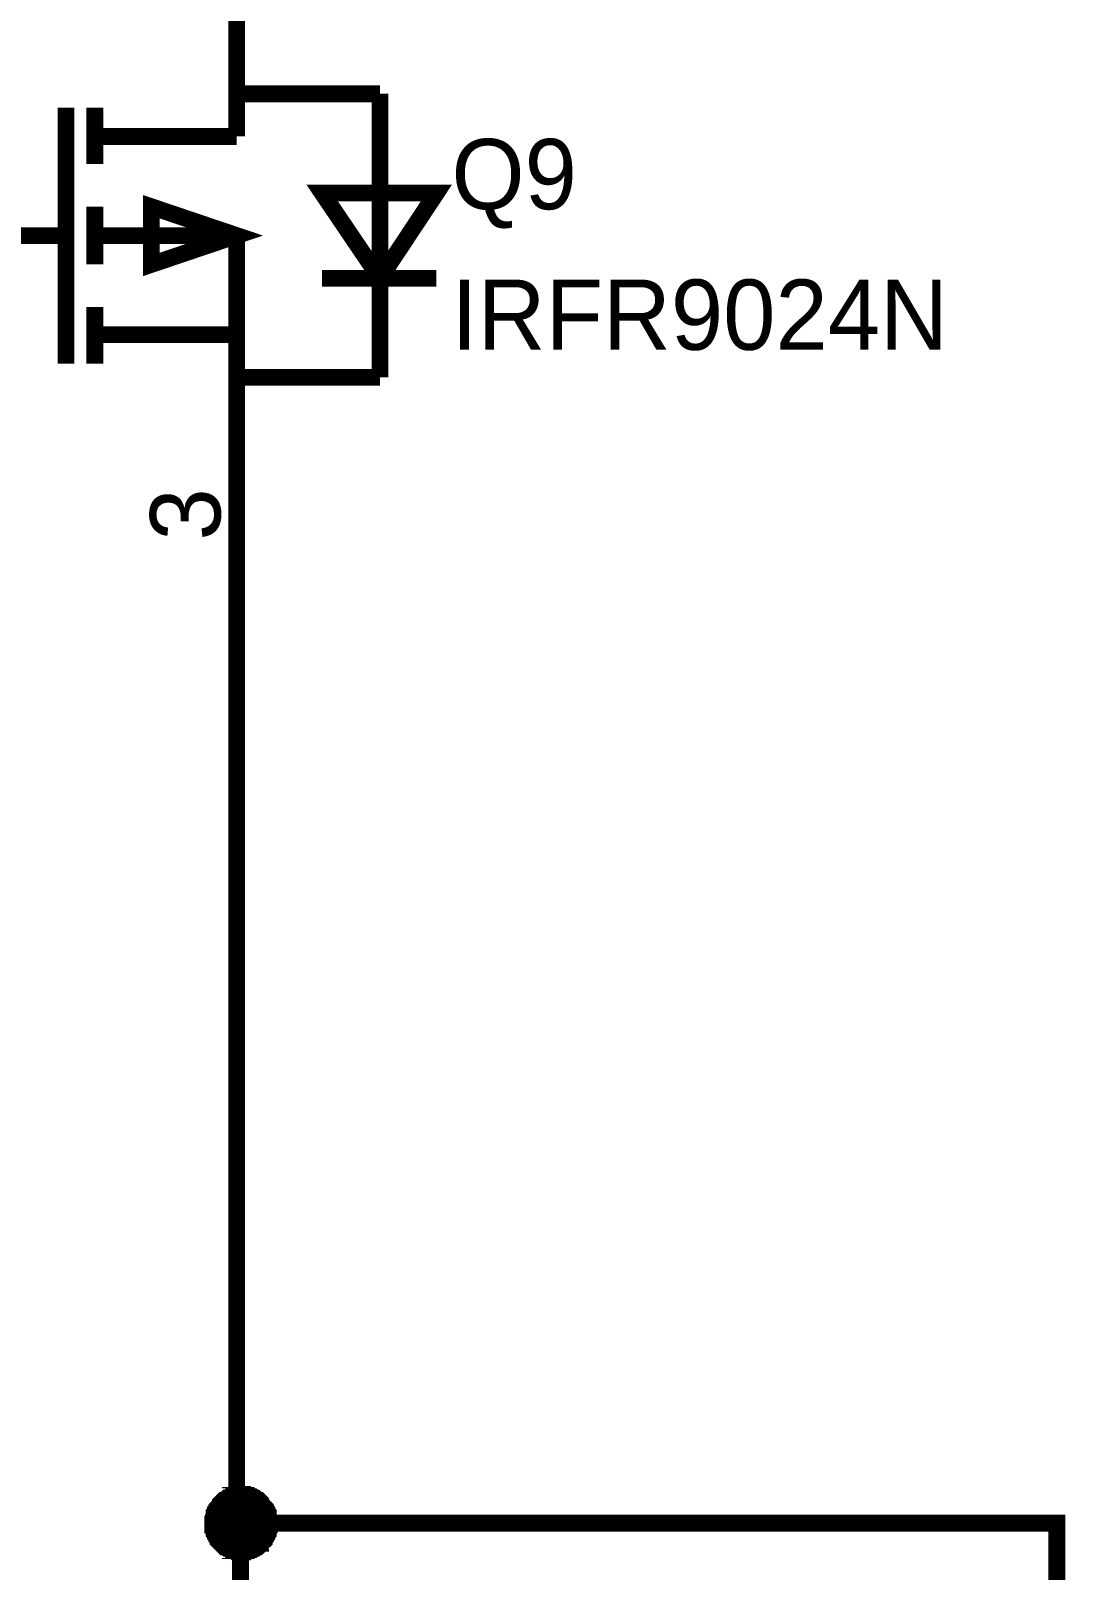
# Model space of a CAD drawing. Header units: millimetres. Extents: x 0 to 800, y 0 to 567.
# Drawn here: x 400.7 to 419.15, y 101.14 to 128.62 of the extents above; entities that cross this region are included whole.
import ezdxf

# ---------------------------------------------------------------- set-up
doc = ezdxf.new("R2010")
doc.units = ezdxf.units.MM
doc.layers.add('Sheet', color=255, linetype='Continuous')

msp = doc.modelspace()

# ---------------------------------------------------------------- linework, layer by layer
at = {"layer": 'Sheet'}
for points, const_width in [([(404.373, 127.494), (404.373, 132.578)], 0.3), ([(404.373, 126.732), (404.373, 127.494)], 0.3), ([(404.373, 127.494), (406.927, 127.494)], 0.3), ([(406.927, 122.432), (406.927, 127.494)], 0.3), ([(401.327, 127.247), (401.327, 122.678)], 0.3), ([(401.842, 127.247), (401.842, 126.239)], 0.3), ([(404.373, 126.732), (401.842, 126.732)], 0.3), ([(401.842, 124.448), (401.842, 125.478)], 0.3), ([(399.288, 124.963), (401.327, 124.963)], 0.3), ([(404.373, 124.963), (401.842, 124.963)], 0.3), ([(404.373, 124.963), (404.373, 122.432)], 0.3), ([(405.896, 124.201), (407.935, 124.201)], 0.3), ([(405.896, 124.201), (407.935, 124.201)], 0.3), ([(401.842, 122.678), (401.842, 123.686)], 0.3), ([(404.373, 123.193), (401.842, 123.193)], 0.3), ([(404.373, 122.432), (404.373, 117.347)], 0.3), ([(404.373, 122.432), (406.927, 122.432)], 0.3), ([(404.373, 117.347), (404.373, 101.982), (404.44, 101.982)], 0.3), ([(403.947, 101.982), (403.947, 102.004), (403.947, 102.026), (403.947, 102.049), (403.947, 102.071), (403.97, 102.116), (403.97, 102.138), (403.97, 102.161), (403.992, 102.183), (403.992, 102.206), (404.015, 102.228), (404.015, 102.25), (404.037, 102.273), (404.037, 102.273), (404.059, 102.295), (404.082, 102.318), (404.082, 102.34), (404.104, 102.362), (404.127, 102.385), (404.149, 102.385), (404.171, 102.407), (404.194, 102.43), (404.216, 102.43), (404.239, 102.452), (404.261, 102.452), (404.261, 102.474), (404.306, 102.474), (404.328, 102.474), (404.351, 102.497), (404.373, 102.497), (404.395, 102.497), (404.418, 102.497), (404.44, 102.497)], 0.3), ([(403.947, 101.982), (403.947, 102.004), (403.947, 102.026), (403.947, 102.049), (403.947, 102.071), (403.97, 102.116), (403.97, 102.138), (403.97, 102.161), (403.992, 102.183), (403.992, 102.206), (404.015, 102.228), (404.015, 102.25), (404.037, 102.273), (404.037, 102.273), (404.059, 102.295), (404.082, 102.318), (404.082, 102.34), (404.104, 102.362), (404.127, 102.385), (404.149, 102.385), (404.171, 102.407), (404.194, 102.43), (404.216, 102.43), (404.239, 102.452), (404.261, 102.452), (404.261, 102.474), (404.306, 102.474), (404.328, 102.474), (404.351, 102.497), (404.373, 102.497), (404.395, 102.497), (404.418, 102.497), (404.44, 102.497)], 0.3), ([(403.947, 101.982), (403.947, 102.004), (403.947, 102.026), (403.947, 102.049), (403.947, 102.071), (403.97, 102.116), (403.97, 102.138), (403.97, 102.161), (403.992, 102.183), (403.992, 102.206), (404.015, 102.228), (404.015, 102.25), (404.037, 102.273), (404.037, 102.273), (404.059, 102.295), (404.082, 102.318), (404.082, 102.34), (404.104, 102.362), (404.127, 102.385), (404.149, 102.385), (404.171, 102.407), (404.194, 102.43), (404.216, 102.43), (404.239, 102.452), (404.261, 102.452), (404.261, 102.474), (404.306, 102.474), (404.328, 102.474), (404.351, 102.497), (404.373, 102.497), (404.395, 102.497), (404.418, 102.497), (404.44, 102.497)], 0.3), ([(403.947, 101.982), (403.947, 102.004), (403.947, 102.026), (403.947, 102.049), (403.947, 102.071), (403.97, 102.116), (403.97, 102.138), (403.97, 102.161), (403.992, 102.183), (403.992, 102.206), (404.015, 102.228), (404.015, 102.25), (404.037, 102.273), (404.037, 102.273), (404.059, 102.295), (404.082, 102.318), (404.082, 102.34), (404.104, 102.362), (404.127, 102.385), (404.149, 102.385), (404.171, 102.407), (404.194, 102.43), (404.216, 102.43), (404.239, 102.452), (404.261, 102.452), (404.261, 102.474), (404.306, 102.474), (404.328, 102.474), (404.351, 102.497), (404.373, 102.497), (404.395, 102.497), (404.418, 102.497), (404.44, 102.497)], 0.3), ([(403.947, 101.982), (403.947, 102.004), (403.947, 102.026), (403.947, 102.049), (403.947, 102.071), (403.97, 102.116), (403.97, 102.138), (403.97, 102.161), (403.992, 102.183), (403.992, 102.206), (404.015, 102.228), (404.015, 102.25), (404.037, 102.273), (404.037, 102.273), (404.059, 102.295), (404.082, 102.318), (404.082, 102.34), (404.104, 102.362), (404.127, 102.385), (404.149, 102.385), (404.171, 102.407), (404.194, 102.43), (404.216, 102.43), (404.239, 102.452), (404.261, 102.452), (404.261, 102.474), (404.306, 102.474), (404.328, 102.474), (404.351, 102.497), (404.373, 102.497), (404.395, 102.497), (404.418, 102.497), (404.44, 102.497)], 0.0991), ([(403.947, 101.982), (403.947, 102.004), (403.947, 102.026), (403.947, 102.049), (403.947, 102.071), (403.97, 102.116), (403.97, 102.138), (403.97, 102.161), (403.992, 102.183), (403.992, 102.206), (404.015, 102.228), (404.015, 102.25), (404.037, 102.273), (404.037, 102.273), (404.059, 102.295), (404.082, 102.318), (404.082, 102.34), (404.104, 102.362), (404.127, 102.385), (404.149, 102.385), (404.171, 102.407), (404.194, 102.43), (404.216, 102.43), (404.239, 102.452), (404.261, 102.452), (404.261, 102.474), (404.306, 102.474), (404.328, 102.474), (404.351, 102.497), (404.373, 102.497), (404.395, 102.497), (404.418, 102.497), (404.44, 102.497)], 0.0991), ([(403.947, 101.982), (403.947, 102.004), (403.947, 102.026), (403.947, 102.049), (403.947, 102.071), (403.97, 102.116), (403.97, 102.138), (403.97, 102.161), (403.992, 102.183), (403.992, 102.206), (404.015, 102.228), (404.015, 102.25), (404.037, 102.273), (404.037, 102.273), (404.059, 102.295), (404.082, 102.318), (404.082, 102.34), (404.104, 102.362), (404.127, 102.385), (404.149, 102.385), (404.171, 102.407), (404.194, 102.43), (404.216, 102.43), (404.239, 102.452), (404.261, 102.452), (404.261, 102.474), (404.306, 102.474), (404.328, 102.474), (404.351, 102.497), (404.373, 102.497), (404.395, 102.497), (404.418, 102.497), (404.44, 102.497)], 0.0991), ([(403.947, 101.982), (403.947, 102.004), (403.947, 102.026), (403.947, 102.049), (403.947, 102.071), (403.97, 102.116), (403.97, 102.138), (403.97, 102.161), (403.992, 102.183), (403.992, 102.206), (404.015, 102.228), (404.015, 102.25), (404.037, 102.273), (404.037, 102.273), (404.059, 102.295), (404.082, 102.318), (404.082, 102.34), (404.104, 102.362), (404.127, 102.385), (404.149, 102.385), (404.171, 102.407), (404.194, 102.43), (404.216, 102.43), (404.239, 102.452), (404.261, 102.452), (404.261, 102.474), (404.306, 102.474), (404.328, 102.474), (404.351, 102.497), (404.373, 102.497), (404.395, 102.497), (404.418, 102.497), (404.44, 102.497)], 0.0991), ([(404.44, 102.497), (404.44, 102.497)], 0.3), ([(404.44, 102.497), (404.463, 102.497), (404.485, 102.497), (404.53, 102.497), (404.552, 102.497), (404.575, 102.474), (404.597, 102.474), (404.619, 102.474), (404.642, 102.452), (404.664, 102.452), (404.687, 102.43), (404.709, 102.43), (404.731, 102.407), (404.754, 102.385), (404.776, 102.385), (404.799, 102.362), (404.799, 102.34), (404.821, 102.318), (404.843, 102.295), (404.866, 102.273), (404.866, 102.273), (404.888, 102.25), (404.888, 102.228), (404.911, 102.206), (404.911, 102.183), (404.933, 102.161), (404.933, 102.138), (404.933, 102.116), (404.955, 102.071), (404.955, 102.049), (404.955, 102.026), (404.955, 102.004), (404.955, 101.982)], 0.3), ([(404.44, 102.497), (404.44, 102.497)], 0.3), ([(404.44, 102.497), (404.463, 102.497), (404.485, 102.497), (404.53, 102.497), (404.552, 102.497), (404.575, 102.474), (404.597, 102.474), (404.619, 102.474), (404.642, 102.452), (404.664, 102.452), (404.687, 102.43), (404.709, 102.43), (404.731, 102.407), (404.754, 102.385), (404.776, 102.385), (404.799, 102.362), (404.799, 102.34), (404.821, 102.318), (404.843, 102.295), (404.866, 102.273), (404.866, 102.273), (404.888, 102.25), (404.888, 102.228), (404.911, 102.206), (404.911, 102.183), (404.933, 102.161), (404.933, 102.138), (404.933, 102.116), (404.955, 102.071), (404.955, 102.049), (404.955, 102.026), (404.955, 102.004), (404.955, 101.982)], 0.3), ([(404.44, 102.497), (404.44, 102.497)], 0.3), ([(404.44, 102.497), (404.463, 102.497), (404.485, 102.497), (404.53, 102.497), (404.552, 102.497), (404.575, 102.474), (404.597, 102.474), (404.619, 102.474), (404.642, 102.452), (404.664, 102.452), (404.687, 102.43), (404.709, 102.43), (404.731, 102.407), (404.754, 102.385), (404.776, 102.385), (404.799, 102.362), (404.799, 102.34), (404.821, 102.318), (404.843, 102.295), (404.866, 102.273), (404.866, 102.273), (404.888, 102.25), (404.888, 102.228), (404.911, 102.206), (404.911, 102.183), (404.933, 102.161), (404.933, 102.138), (404.933, 102.116), (404.955, 102.071), (404.955, 102.049), (404.955, 102.026), (404.955, 102.004), (404.955, 101.982)], 0.3), ([(404.44, 102.497), (404.44, 102.497)], 0.3), ([(404.44, 102.497), (404.463, 102.497), (404.485, 102.497), (404.53, 102.497), (404.552, 102.497), (404.575, 102.474), (404.597, 102.474), (404.619, 102.474), (404.642, 102.452), (404.664, 102.452), (404.687, 102.43), (404.709, 102.43), (404.731, 102.407), (404.754, 102.385), (404.776, 102.385), (404.799, 102.362), (404.799, 102.34), (404.821, 102.318), (404.843, 102.295), (404.866, 102.273), (404.866, 102.273), (404.888, 102.25), (404.888, 102.228), (404.911, 102.206), (404.911, 102.183), (404.933, 102.161), (404.933, 102.138), (404.933, 102.116), (404.955, 102.071), (404.955, 102.049), (404.955, 102.026), (404.955, 102.004), (404.955, 101.982)], 0.3), ([(404.44, 102.497), (404.44, 102.497)], 0.0991), ([(404.44, 102.497), (404.463, 102.497), (404.485, 102.497), (404.53, 102.497), (404.552, 102.497), (404.575, 102.474), (404.597, 102.474), (404.619, 102.474), (404.642, 102.452), (404.664, 102.452), (404.687, 102.43), (404.709, 102.43), (404.731, 102.407), (404.754, 102.385), (404.776, 102.385), (404.799, 102.362), (404.799, 102.34), (404.821, 102.318), (404.843, 102.295), (404.866, 102.273), (404.866, 102.273), (404.888, 102.25), (404.888, 102.228), (404.911, 102.206), (404.911, 102.183), (404.933, 102.161), (404.933, 102.138), (404.933, 102.116), (404.955, 102.071), (404.955, 102.049), (404.955, 102.026), (404.955, 102.004), (404.955, 101.982)], 0.0991), ([(404.44, 102.497), (404.44, 102.497)], 0.0991), ([(404.44, 102.497), (404.463, 102.497), (404.485, 102.497), (404.53, 102.497), (404.552, 102.497), (404.575, 102.474), (404.597, 102.474), (404.619, 102.474), (404.642, 102.452), (404.664, 102.452), (404.687, 102.43), (404.709, 102.43), (404.731, 102.407), (404.754, 102.385), (404.776, 102.385), (404.799, 102.362), (404.799, 102.34), (404.821, 102.318), (404.843, 102.295), (404.866, 102.273), (404.866, 102.273), (404.888, 102.25), (404.888, 102.228), (404.911, 102.206), (404.911, 102.183), (404.933, 102.161), (404.933, 102.138), (404.933, 102.116), (404.955, 102.071), (404.955, 102.049), (404.955, 102.026), (404.955, 102.004), (404.955, 101.982)], 0.0991), ([(404.44, 102.497), (404.44, 102.497)], 0.0991), ([(404.44, 102.497), (404.463, 102.497), (404.485, 102.497), (404.53, 102.497), (404.552, 102.497), (404.575, 102.474), (404.597, 102.474), (404.619, 102.474), (404.642, 102.452), (404.664, 102.452), (404.687, 102.43), (404.709, 102.43), (404.731, 102.407), (404.754, 102.385), (404.776, 102.385), (404.799, 102.362), (404.799, 102.34), (404.821, 102.318), (404.843, 102.295), (404.866, 102.273), (404.866, 102.273), (404.888, 102.25), (404.888, 102.228), (404.911, 102.206), (404.911, 102.183), (404.933, 102.161), (404.933, 102.138), (404.933, 102.116), (404.955, 102.071), (404.955, 102.049), (404.955, 102.026), (404.955, 102.004), (404.955, 101.982)], 0.0991), ([(404.44, 102.497), (404.44, 102.497)], 0.0991), ([(404.44, 102.497), (404.463, 102.497), (404.485, 102.497), (404.53, 102.497), (404.552, 102.497), (404.575, 102.474), (404.597, 102.474), (404.619, 102.474), (404.642, 102.452), (404.664, 102.452), (404.687, 102.43), (404.709, 102.43), (404.731, 102.407), (404.754, 102.385), (404.776, 102.385), (404.799, 102.362), (404.799, 102.34), (404.821, 102.318), (404.843, 102.295), (404.866, 102.273), (404.866, 102.273), (404.888, 102.25), (404.888, 102.228), (404.911, 102.206), (404.911, 102.183), (404.933, 102.161), (404.933, 102.138), (404.933, 102.116), (404.955, 102.071), (404.955, 102.049), (404.955, 102.026), (404.955, 102.004), (404.955, 101.982)], 0.0991), ([(404.44, 101.466), (404.418, 101.466), (404.395, 101.466), (404.373, 101.466), (404.351, 101.466), (404.328, 101.489), (404.306, 101.489), (404.261, 101.489), (404.261, 101.511), (404.239, 101.511), (404.216, 101.534), (404.194, 101.534), (404.171, 101.556), (404.149, 101.556), (404.127, 101.578), (404.104, 101.601), (404.082, 101.623), (404.082, 101.623), (404.059, 101.646), (404.037, 101.668), (404.037, 101.69), (404.015, 101.713), (404.015, 101.735), (403.992, 101.758), (403.992, 101.78), (403.97, 101.802), (403.97, 101.825), (403.97, 101.847), (403.947, 101.87), (403.947, 101.892), (403.947, 101.937), (403.947, 101.959), (403.947, 101.982)], 0.3), ([(403.947, 101.982), (403.947, 101.982)], 0.3), ([(404.44, 101.466), (404.418, 101.466), (404.395, 101.466), (404.373, 101.466), (404.351, 101.466), (404.328, 101.489), (404.306, 101.489), (404.261, 101.489), (404.261, 101.511), (404.239, 101.511), (404.216, 101.534), (404.194, 101.534), (404.171, 101.556), (404.149, 101.556), (404.127, 101.578), (404.104, 101.601), (404.082, 101.623), (404.082, 101.623), (404.059, 101.646), (404.037, 101.668), (404.037, 101.69), (404.015, 101.713), (404.015, 101.735), (403.992, 101.758), (403.992, 101.78), (403.97, 101.802), (403.97, 101.825), (403.97, 101.847), (403.947, 101.87), (403.947, 101.892), (403.947, 101.937), (403.947, 101.959), (403.947, 101.982)], 0.3), ([(403.947, 101.982), (403.947, 101.982)], 0.3), ([(404.44, 101.466), (404.418, 101.466), (404.395, 101.466), (404.373, 101.466), (404.351, 101.466), (404.328, 101.489), (404.306, 101.489), (404.261, 101.489), (404.261, 101.511), (404.239, 101.511), (404.216, 101.534), (404.194, 101.534), (404.171, 101.556), (404.149, 101.556), (404.127, 101.578), (404.104, 101.601), (404.082, 101.623), (404.082, 101.623), (404.059, 101.646), (404.037, 101.668), (404.037, 101.69), (404.015, 101.713), (404.015, 101.735), (403.992, 101.758), (403.992, 101.78), (403.97, 101.802), (403.97, 101.825), (403.97, 101.847), (403.947, 101.87), (403.947, 101.892), (403.947, 101.937), (403.947, 101.959), (403.947, 101.982)], 0.3), ([(403.947, 101.982), (403.947, 101.982)], 0.3), ([(404.44, 101.466), (404.418, 101.466), (404.395, 101.466), (404.373, 101.466), (404.351, 101.466), (404.328, 101.489), (404.306, 101.489), (404.261, 101.489), (404.261, 101.511), (404.239, 101.511), (404.216, 101.534), (404.194, 101.534), (404.171, 101.556), (404.149, 101.556), (404.127, 101.578), (404.104, 101.601), (404.082, 101.623), (404.082, 101.623), (404.059, 101.646), (404.037, 101.668), (404.037, 101.69), (404.015, 101.713), (404.015, 101.735), (403.992, 101.758), (403.992, 101.78), (403.97, 101.802), (403.97, 101.825), (403.97, 101.847), (403.947, 101.87), (403.947, 101.892), (403.947, 101.937), (403.947, 101.959), (403.947, 101.982)], 0.3), ([(403.947, 101.982), (403.947, 101.982)], 0.3), ([(404.44, 101.466), (404.418, 101.466), (404.395, 101.466), (404.373, 101.466), (404.351, 101.466), (404.328, 101.489), (404.306, 101.489), (404.261, 101.489), (404.261, 101.511), (404.239, 101.511), (404.216, 101.534), (404.194, 101.534), (404.171, 101.556), (404.149, 101.556), (404.127, 101.578), (404.104, 101.601), (404.082, 101.623), (404.082, 101.623), (404.059, 101.646), (404.037, 101.668), (404.037, 101.69), (404.015, 101.713), (404.015, 101.735), (403.992, 101.758), (403.992, 101.78), (403.97, 101.802), (403.97, 101.825), (403.97, 101.847), (403.947, 101.87), (403.947, 101.892), (403.947, 101.937), (403.947, 101.959), (403.947, 101.982)], 0.0991), ([(403.947, 101.982), (403.947, 101.982)], 0.0991), ([(404.44, 101.466), (404.418, 101.466), (404.395, 101.466), (404.373, 101.466), (404.351, 101.466), (404.328, 101.489), (404.306, 101.489), (404.261, 101.489), (404.261, 101.511), (404.239, 101.511), (404.216, 101.534), (404.194, 101.534), (404.171, 101.556), (404.149, 101.556), (404.127, 101.578), (404.104, 101.601), (404.082, 101.623), (404.082, 101.623), (404.059, 101.646), (404.037, 101.668), (404.037, 101.69), (404.015, 101.713), (404.015, 101.735), (403.992, 101.758), (403.992, 101.78), (403.97, 101.802), (403.97, 101.825), (403.97, 101.847), (403.947, 101.87), (403.947, 101.892), (403.947, 101.937), (403.947, 101.959), (403.947, 101.982)], 0.0991), ([(403.947, 101.982), (403.947, 101.982)], 0.0991), ([(404.44, 101.466), (404.418, 101.466), (404.395, 101.466), (404.373, 101.466), (404.351, 101.466), (404.328, 101.489), (404.306, 101.489), (404.261, 101.489), (404.261, 101.511), (404.239, 101.511), (404.216, 101.534), (404.194, 101.534), (404.171, 101.556), (404.149, 101.556), (404.127, 101.578), (404.104, 101.601), (404.082, 101.623), (404.082, 101.623), (404.059, 101.646), (404.037, 101.668), (404.037, 101.69), (404.015, 101.713), (404.015, 101.735), (403.992, 101.758), (403.992, 101.78), (403.97, 101.802), (403.97, 101.825), (403.97, 101.847), (403.947, 101.87), (403.947, 101.892), (403.947, 101.937), (403.947, 101.959), (403.947, 101.982)], 0.0991), ([(403.947, 101.982), (403.947, 101.982)], 0.0991), ([(404.44, 101.466), (404.418, 101.466), (404.395, 101.466), (404.373, 101.466), (404.351, 101.466), (404.328, 101.489), (404.306, 101.489), (404.261, 101.489), (404.261, 101.511), (404.239, 101.511), (404.216, 101.534), (404.194, 101.534), (404.171, 101.556), (404.149, 101.556), (404.127, 101.578), (404.104, 101.601), (404.082, 101.623), (404.082, 101.623), (404.059, 101.646), (404.037, 101.668), (404.037, 101.69), (404.015, 101.713), (404.015, 101.735), (403.992, 101.758), (403.992, 101.78), (403.97, 101.802), (403.97, 101.825), (403.97, 101.847), (403.947, 101.87), (403.947, 101.892), (403.947, 101.937), (403.947, 101.959), (403.947, 101.982)], 0.0991), ([(403.947, 101.982), (403.947, 101.982)], 0.0991), ([(404.44, 88.766), (404.44, 101.982), (419, 101.982), (419, 100.817)], 0.3), ([(404.955, 101.982), (404.955, 101.959), (404.955, 101.937), (404.955, 101.892), (404.955, 101.87), (404.933, 101.847), (404.933, 101.825), (404.933, 101.802), (404.911, 101.78), (404.911, 101.758), (404.888, 101.735), (404.888, 101.713), (404.866, 101.69), (404.866, 101.668), (404.843, 101.646), (404.821, 101.623), (404.799, 101.623), (404.799, 101.601), (404.776, 101.578), (404.754, 101.556), (404.731, 101.556), (404.709, 101.534), (404.687, 101.534), (404.664, 101.511), (404.642, 101.511), (404.619, 101.489), (404.597, 101.489), (404.575, 101.489), (404.552, 101.466), (404.53, 101.466), (404.485, 101.466), (404.463, 101.466), (404.44, 101.466)], 0.3), ([(404.955, 101.982), (404.955, 101.959), (404.955, 101.937), (404.955, 101.892), (404.955, 101.87), (404.933, 101.847), (404.933, 101.825), (404.933, 101.802), (404.911, 101.78), (404.911, 101.758), (404.888, 101.735), (404.888, 101.713), (404.866, 101.69), (404.866, 101.668), (404.843, 101.646), (404.821, 101.623), (404.799, 101.623), (404.799, 101.601), (404.776, 101.578), (404.754, 101.556), (404.731, 101.556), (404.709, 101.534), (404.687, 101.534), (404.664, 101.511), (404.642, 101.511), (404.619, 101.489), (404.597, 101.489), (404.575, 101.489), (404.552, 101.466), (404.53, 101.466), (404.485, 101.466), (404.463, 101.466), (404.44, 101.466)], 0.3), ([(404.955, 101.982), (404.955, 101.959), (404.955, 101.937), (404.955, 101.892), (404.955, 101.87), (404.933, 101.847), (404.933, 101.825), (404.933, 101.802), (404.911, 101.78), (404.911, 101.758), (404.888, 101.735), (404.888, 101.713), (404.866, 101.69), (404.866, 101.668), (404.843, 101.646), (404.821, 101.623), (404.799, 101.623), (404.799, 101.601), (404.776, 101.578), (404.754, 101.556), (404.731, 101.556), (404.709, 101.534), (404.687, 101.534), (404.664, 101.511), (404.642, 101.511), (404.619, 101.489), (404.597, 101.489), (404.575, 101.489), (404.552, 101.466), (404.53, 101.466), (404.485, 101.466), (404.463, 101.466), (404.44, 101.466)], 0.3), ([(404.955, 101.982), (404.955, 101.959), (404.955, 101.937), (404.955, 101.892), (404.955, 101.87), (404.933, 101.847), (404.933, 101.825), (404.933, 101.802), (404.911, 101.78), (404.911, 101.758), (404.888, 101.735), (404.888, 101.713), (404.866, 101.69), (404.866, 101.668), (404.843, 101.646), (404.821, 101.623), (404.799, 101.623), (404.799, 101.601), (404.776, 101.578), (404.754, 101.556), (404.731, 101.556), (404.709, 101.534), (404.687, 101.534), (404.664, 101.511), (404.642, 101.511), (404.619, 101.489), (404.597, 101.489), (404.575, 101.489), (404.552, 101.466), (404.53, 101.466), (404.485, 101.466), (404.463, 101.466), (404.44, 101.466)], 0.3), ([(404.955, 101.982), (404.955, 101.959), (404.955, 101.937), (404.955, 101.892), (404.955, 101.87), (404.933, 101.847), (404.933, 101.825), (404.933, 101.802), (404.911, 101.78), (404.911, 101.758), (404.888, 101.735), (404.888, 101.713), (404.866, 101.69), (404.866, 101.668), (404.843, 101.646), (404.821, 101.623), (404.799, 101.623), (404.799, 101.601), (404.776, 101.578), (404.754, 101.556), (404.731, 101.556), (404.709, 101.534), (404.687, 101.534), (404.664, 101.511), (404.642, 101.511), (404.619, 101.489), (404.597, 101.489), (404.575, 101.489), (404.552, 101.466), (404.53, 101.466), (404.485, 101.466), (404.463, 101.466), (404.44, 101.466)], 0.0991), ([(404.955, 101.982), (404.955, 101.959), (404.955, 101.937), (404.955, 101.892), (404.955, 101.87), (404.933, 101.847), (404.933, 101.825), (404.933, 101.802), (404.911, 101.78), (404.911, 101.758), (404.888, 101.735), (404.888, 101.713), (404.866, 101.69), (404.866, 101.668), (404.843, 101.646), (404.821, 101.623), (404.799, 101.623), (404.799, 101.601), (404.776, 101.578), (404.754, 101.556), (404.731, 101.556), (404.709, 101.534), (404.687, 101.534), (404.664, 101.511), (404.642, 101.511), (404.619, 101.489), (404.597, 101.489), (404.575, 101.489), (404.552, 101.466), (404.53, 101.466), (404.485, 101.466), (404.463, 101.466), (404.44, 101.466)], 0.0991), ([(404.955, 101.982), (404.955, 101.959), (404.955, 101.937), (404.955, 101.892), (404.955, 101.87), (404.933, 101.847), (404.933, 101.825), (404.933, 101.802), (404.911, 101.78), (404.911, 101.758), (404.888, 101.735), (404.888, 101.713), (404.866, 101.69), (404.866, 101.668), (404.843, 101.646), (404.821, 101.623), (404.799, 101.623), (404.799, 101.601), (404.776, 101.578), (404.754, 101.556), (404.731, 101.556), (404.709, 101.534), (404.687, 101.534), (404.664, 101.511), (404.642, 101.511), (404.619, 101.489), (404.597, 101.489), (404.575, 101.489), (404.552, 101.466), (404.53, 101.466), (404.485, 101.466), (404.463, 101.466), (404.44, 101.466)], 0.0991), ([(404.955, 101.982), (404.955, 101.959), (404.955, 101.937), (404.955, 101.892), (404.955, 101.87), (404.933, 101.847), (404.933, 101.825), (404.933, 101.802), (404.911, 101.78), (404.911, 101.758), (404.888, 101.735), (404.888, 101.713), (404.866, 101.69), (404.866, 101.668), (404.843, 101.646), (404.821, 101.623), (404.799, 101.623), (404.799, 101.601), (404.776, 101.578), (404.754, 101.556), (404.731, 101.556), (404.709, 101.534), (404.687, 101.534), (404.664, 101.511), (404.642, 101.511), (404.619, 101.489), (404.597, 101.489), (404.575, 101.489), (404.552, 101.466), (404.53, 101.466), (404.485, 101.466), (404.463, 101.466), (404.44, 101.466)], 0.0991), ([(404.955, 101.982), (404.955, 101.982), (404.955, 101.982), (404.955, 101.982), (404.955, 101.982), (404.955, 101.982), (404.955, 101.982), (404.955, 101.982), (404.955, 101.982), (404.955, 101.982), (404.955, 101.982), (404.955, 101.982), (404.955, 101.982), (404.955, 101.982), (404.955, 101.982), (404.955, 101.982), (404.955, 101.982), (404.955, 101.982), (404.955, 101.982), (404.955, 101.982), (404.955, 101.982), (404.955, 101.982), (404.955, 101.982), (404.955, 101.982), (404.955, 101.982), (404.955, 101.982), (404.955, 101.982), (404.955, 101.982), (404.955, 101.982), (404.955, 101.982), (404.955, 101.982), (404.955, 101.982), (404.955, 101.982)], 0.3), ([(404.955, 101.982), (404.955, 101.982)], 0.3), ([(404.955, 101.982), (404.955, 101.982), (404.955, 101.982), (404.955, 101.982), (404.955, 101.982), (404.955, 101.982), (404.955, 101.982), (404.955, 101.982), (404.955, 101.982), (404.955, 101.982), (404.955, 101.982), (404.955, 101.982), (404.955, 101.982), (404.955, 101.982), (404.955, 101.982), (404.955, 101.982), (404.955, 101.982), (404.955, 101.982), (404.955, 101.982), (404.955, 101.982), (404.955, 101.982), (404.955, 101.982), (404.955, 101.982), (404.955, 101.982), (404.955, 101.982), (404.955, 101.982), (404.955, 101.982), (404.955, 101.982), (404.955, 101.982), (404.955, 101.982), (404.955, 101.982), (404.955, 101.982), (404.955, 101.982)], 0.3), ([(404.955, 101.982), (404.955, 101.982)], 0.3), ([(404.955, 101.982), (404.955, 101.982), (404.955, 101.982), (404.955, 101.982), (404.955, 101.982), (404.955, 101.982), (404.955, 101.982), (404.955, 101.982), (404.955, 101.982), (404.955, 101.982), (404.955, 101.982), (404.955, 101.982), (404.955, 101.982), (404.955, 101.982), (404.955, 101.982), (404.955, 101.982), (404.955, 101.982), (404.955, 101.982), (404.955, 101.982), (404.955, 101.982), (404.955, 101.982), (404.955, 101.982), (404.955, 101.982), (404.955, 101.982), (404.955, 101.982), (404.955, 101.982), (404.955, 101.982), (404.955, 101.982), (404.955, 101.982), (404.955, 101.982), (404.955, 101.982), (404.955, 101.982), (404.955, 101.982)], 0.3), ([(404.955, 101.982), (404.955, 101.982)], 0.3), ([(404.955, 101.982), (404.955, 101.982), (404.955, 101.982), (404.955, 101.982), (404.955, 101.982), (404.955, 101.982), (404.955, 101.982), (404.955, 101.982), (404.955, 101.982), (404.955, 101.982), (404.955, 101.982), (404.955, 101.982), (404.955, 101.982), (404.955, 101.982), (404.955, 101.982), (404.955, 101.982), (404.955, 101.982), (404.955, 101.982), (404.955, 101.982), (404.955, 101.982), (404.955, 101.982), (404.955, 101.982), (404.955, 101.982), (404.955, 101.982), (404.955, 101.982), (404.955, 101.982), (404.955, 101.982), (404.955, 101.982), (404.955, 101.982), (404.955, 101.982), (404.955, 101.982), (404.955, 101.982), (404.955, 101.982)], 0.3), ([(404.955, 101.982), (404.955, 101.982)], 0.3), ([(404.955, 101.982), (404.955, 101.982), (404.955, 101.982), (404.955, 101.982), (404.955, 101.982), (404.955, 101.982), (404.955, 101.982), (404.955, 101.982), (404.955, 101.982), (404.955, 101.982), (404.955, 101.982), (404.955, 101.982), (404.955, 101.982), (404.955, 101.982), (404.955, 101.982), (404.955, 101.982), (404.955, 101.982), (404.955, 101.982), (404.955, 101.982), (404.955, 101.982), (404.955, 101.982), (404.955, 101.982), (404.955, 101.982), (404.955, 101.982), (404.955, 101.982), (404.955, 101.982), (404.955, 101.982), (404.955, 101.982), (404.955, 101.982), (404.955, 101.982), (404.955, 101.982), (404.955, 101.982), (404.955, 101.982)], 0.0991), ([(404.955, 101.982), (404.955, 101.982)], 0.0991), ([(404.955, 101.982), (404.955, 101.982), (404.955, 101.982), (404.955, 101.982), (404.955, 101.982), (404.955, 101.982), (404.955, 101.982), (404.955, 101.982), (404.955, 101.982), (404.955, 101.982), (404.955, 101.982), (404.955, 101.982), (404.955, 101.982), (404.955, 101.982), (404.955, 101.982), (404.955, 101.982), (404.955, 101.982), (404.955, 101.982), (404.955, 101.982), (404.955, 101.982), (404.955, 101.982), (404.955, 101.982), (404.955, 101.982), (404.955, 101.982), (404.955, 101.982), (404.955, 101.982), (404.955, 101.982), (404.955, 101.982), (404.955, 101.982), (404.955, 101.982), (404.955, 101.982), (404.955, 101.982), (404.955, 101.982)], 0.0991), ([(404.955, 101.982), (404.955, 101.982)], 0.0991), ([(404.955, 101.982), (404.955, 101.982), (404.955, 101.982), (404.955, 101.982), (404.955, 101.982), (404.955, 101.982), (404.955, 101.982), (404.955, 101.982), (404.955, 101.982), (404.955, 101.982), (404.955, 101.982), (404.955, 101.982), (404.955, 101.982), (404.955, 101.982), (404.955, 101.982), (404.955, 101.982), (404.955, 101.982), (404.955, 101.982), (404.955, 101.982), (404.955, 101.982), (404.955, 101.982), (404.955, 101.982), (404.955, 101.982), (404.955, 101.982), (404.955, 101.982), (404.955, 101.982), (404.955, 101.982), (404.955, 101.982), (404.955, 101.982), (404.955, 101.982), (404.955, 101.982), (404.955, 101.982), (404.955, 101.982)], 0.0991), ([(404.955, 101.982), (404.955, 101.982)], 0.0991), ([(404.955, 101.982), (404.955, 101.982), (404.955, 101.982), (404.955, 101.982), (404.955, 101.982), (404.955, 101.982), (404.955, 101.982), (404.955, 101.982), (404.955, 101.982), (404.955, 101.982), (404.955, 101.982), (404.955, 101.982), (404.955, 101.982), (404.955, 101.982), (404.955, 101.982), (404.955, 101.982), (404.955, 101.982), (404.955, 101.982), (404.955, 101.982), (404.955, 101.982), (404.955, 101.982), (404.955, 101.982), (404.955, 101.982), (404.955, 101.982), (404.955, 101.982), (404.955, 101.982), (404.955, 101.982), (404.955, 101.982), (404.955, 101.982), (404.955, 101.982), (404.955, 101.982), (404.955, 101.982), (404.955, 101.982)], 0.0991), ([(404.955, 101.982), (404.955, 101.982)], 0.0991)]:
    msp.add_lwpolyline(points, dxfattribs=dict(at, const_width=const_width))
for points, const_width in [([(406.927, 124.201), (405.896, 125.724), (407.935, 125.724), (406.927, 124.201), (406.927, 124.201)], 0.3), ([(404.373, 124.963), (402.85, 124.448), (402.85, 125.478), (404.373, 124.963)], 0.3), ([(404.373, 124.963), (402.85, 124.448), (402.85, 125.478), (404.373, 124.963)], 0.0991)]:
    msp.add_lwpolyline(points, close=True, dxfattribs=dict(at, const_width=const_width))
at = {"layer": 'Sheet', "const_width": 0.508}
msp.add_lwpolyline([(404.18, 101.986, 1), (404.688, 101.986, 1)], format="xyb", close=True, dxfattribs=at)

# ---------------------------------------------------------------- texts
at = {"layer": 'Sheet'}
for s, p in [('Q9', (408.203, 125.433)), ('IRFR9024N', (408.203, 122.924))]:
    msp.add_text(s, height=1.2543, dxfattribs=at).set_placement(p)
msp.add_text('3', height=1.254, rotation=90, dxfattribs=at).set_placement((404.082, 119.52))

doc.saveas('drawing.dxf')
